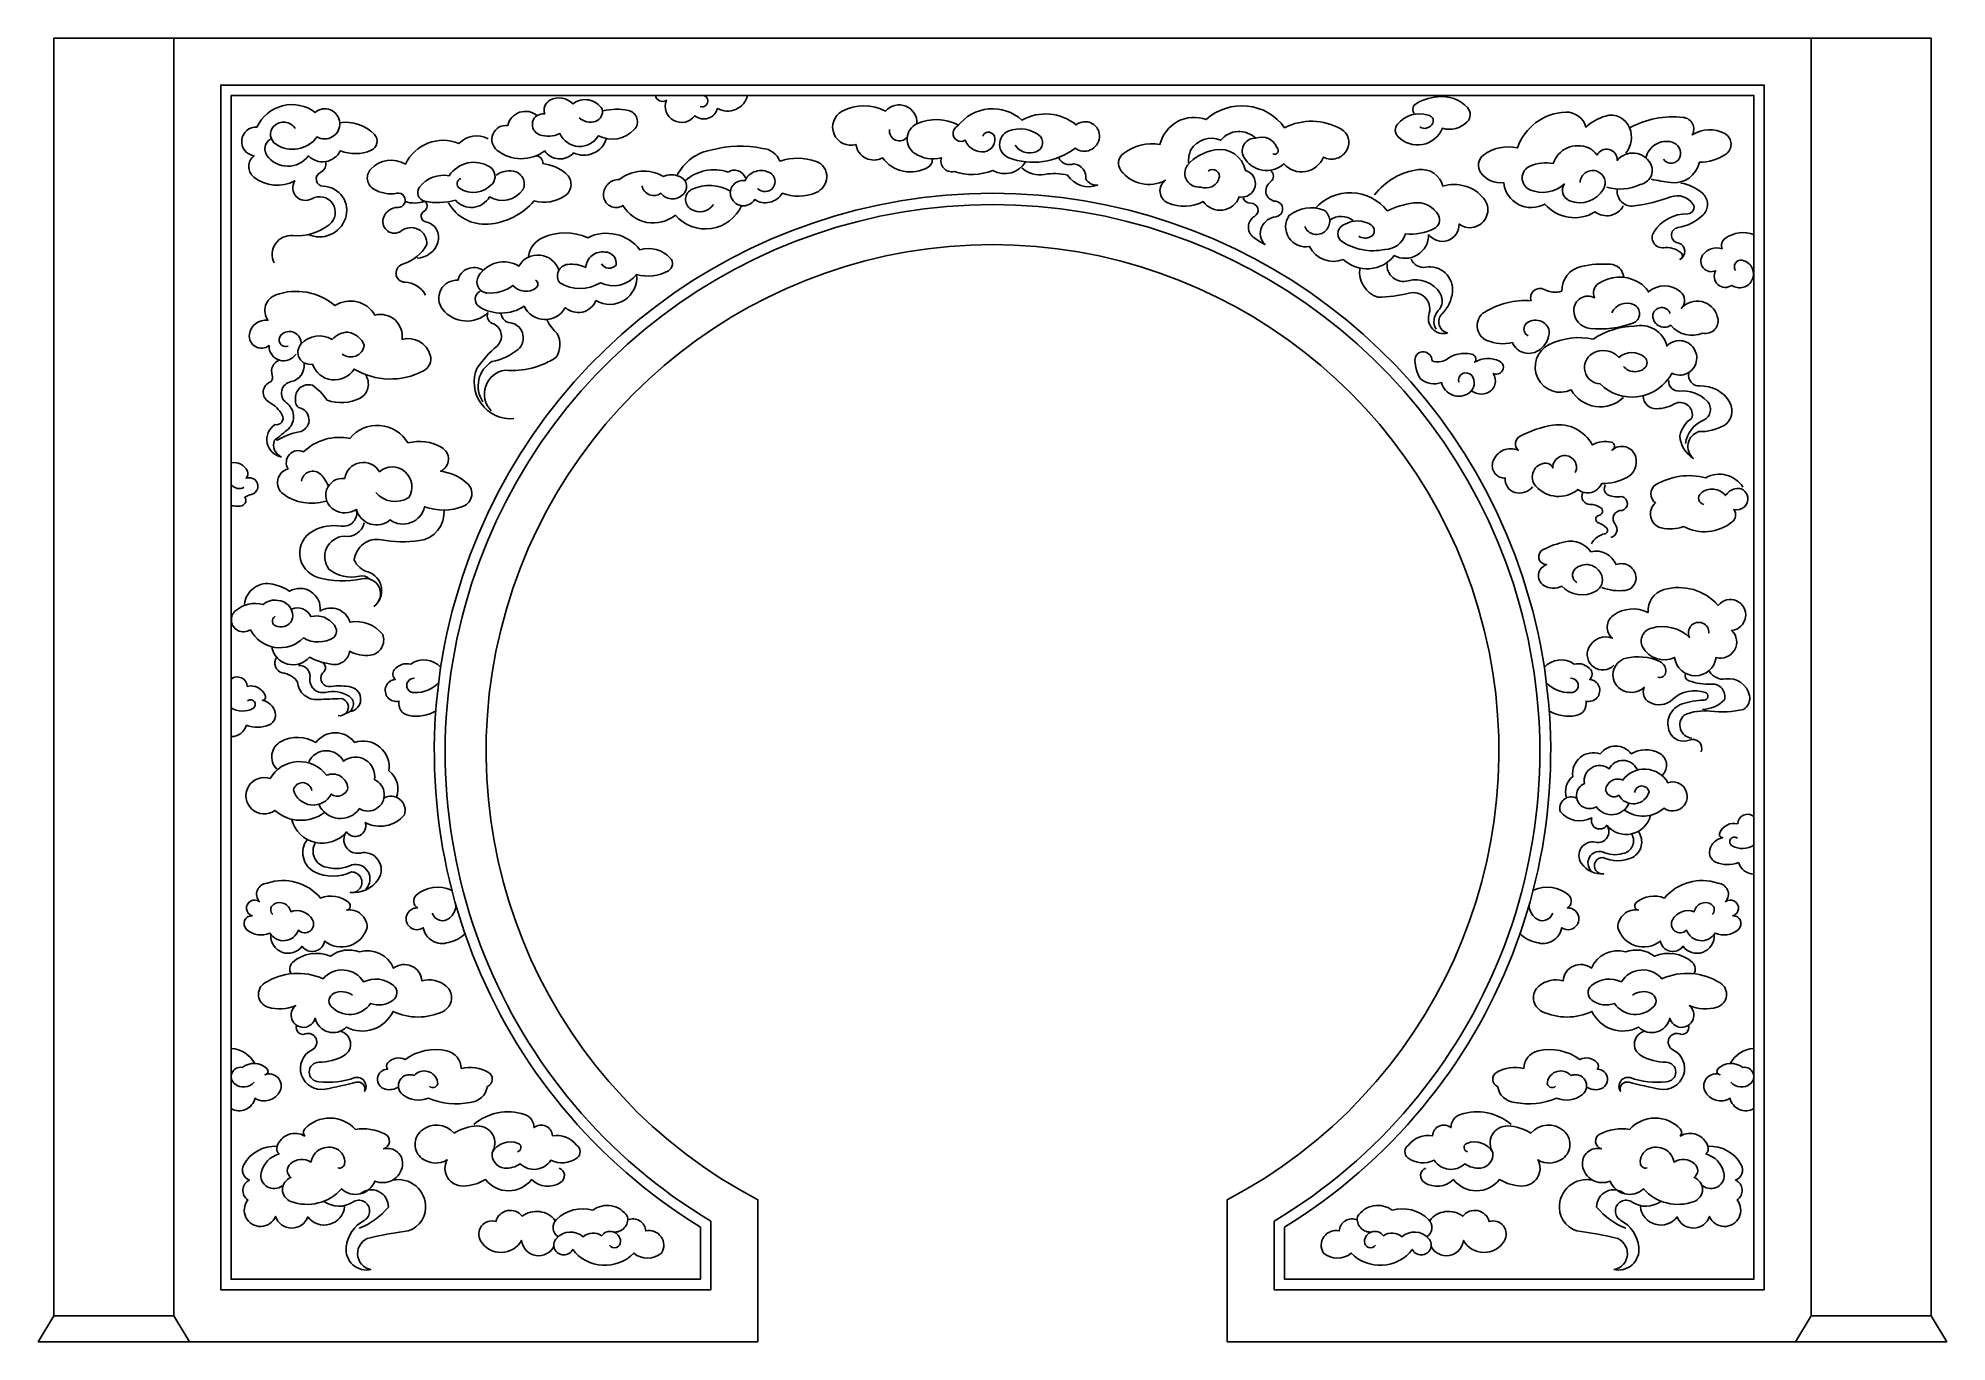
# Model space of a CAD drawing. Header units: metres. Extents: x 165 to 3825, y 1023 to 3523.
import ezdxf

# ---------------------------------------------------------------- set-up
doc = ezdxf.new("R2010")
doc.units = ezdxf.units.M
for name, color, linetype in [('3', 3, 'Continuous'), ('4', 4, 'Continuous'), ('7', 7, 'Continuous')]:
    doc.layers.add(name, color=color, linetype=linetype)

msp = doc.modelspace()

# ---------------------------------------------------------------- linework, layer by layer
at = {"layer": '3'}
msp.add_lwpolyline([(3475, 1122.87), (2535, 1122.87), (2535, 1254.2, 3.61), (1455, 1254.2), (1455, 1122.87), (515, 1122.87), (515, 3432.87), (3475, 3432.87)], format="xyb", close=True, dxfattribs=at)
for points in [[(1202.32, 3369.79, 0.24), (1233.54, 3363.16, 0.39), (1246.55, 3386.7, 0.45), (1190.67, 3396.94, 0.34), (1146.02, 3403.73, 0.37), (1136.31, 3377.55, 0.92), (1126.61, 3337.8, 0.19), (1165.43, 3339.74, 0.61), (1239.2, 3335.86, 0.34), (1308.11, 3347.5, 0.59), (1296.47, 3384.34, 0.11), (1247.94, 3383.37)], [(1348.7, 3412.87, 0.54), (1369.56, 3403.83, 0.88), (1424.11, 3374.25, 0.55), (1467.75, 3388.26, 0.5), (1525.41, 3413.17)], [(2814.36, 3352.66, 0.46), (2839.32, 3360.08, 0.52), (2830.29, 3374.93, 0.31), (2771.35, 3357.96, 0.38), (2772.41, 3334.09, 0.54), (2857.9, 3350, 0.27), (2905.16, 3362.2, 0.4), (2905.7, 3389.78, 0.24), (2848.31, 3410.21, 0.15), (2803.21, 3394.03, 0.31), (2803.74, 3378.11, 0.51)], [(657.99, 3349.77, 0.47), (617.06, 3354.24, 0.48), (621.14, 3319.3, 0.4), (699.66, 3333.48, 0.6), (743.14, 3360.63, 0.62), (696.03, 3380.54, 0.48), (584.61, 3352.49, 0.96), (579.18, 3297.29, 0.49), (578.27, 3256.57, 0.3), (657.08, 3249.34, 0.79), (689.69, 3214.95, -0.93), (723.21, 3165.19, -0.19), (653.46, 3144.38, 0.58), (617.22, 3091.9)], [(1121.63, 3374.25, 0.57), (1065.46, 3355.25, 0.76), (1045.07, 3307.75, 0.34), (1136.31, 3306.78, 0.49), (1191.64, 3302.9, 0.46), (1254.73, 3330.4)], [(1850.13, 3358.6, 0.72), (1790.12, 3382.98, 0.25), (1706.72, 3382.98, 0.9), (1733.17, 3318.98, 0.53), (1784.02, 3293.58, 0.38), (1871.49, 3275.3, 0.28), (1879.62, 3289.52)], [(2038.29, 3317.96, 0.32), (2073.88, 3303.74, 0.59), (2087.1, 3334.22, 0.29), (2025.06, 3344.37, 0.67), (2026.08, 3293.58, 0.26), (2153.21, 3311.87, 0.58), (2200, 3332.18, 0.67), (2155.25, 3356.56, 0.31), (2051.51, 3365.71, 0.44), (1928.44, 3354.53, 1.05), (1942.68, 3327.1, 0.3), (1974.21, 3304.76, 0.45), (1999.64, 3331.17, 0.78), (1976.24, 3335.23)], [(2532.26, 3300.86, 0.86), (2540.67, 3312.85, 0.41), (2499.86, 3330.83, 0.6), (2477.05, 3294.86, 0.48), (2553.87, 3281.68, 0.56), (2629.49, 3294.86, 0.42), (2675.1, 3309.25, 0.4), (2663.1, 3348.81, 0.25), (2555.07, 3351.21, 0.45), (2405.03, 3366.8, 0.45), (2316.17, 3319.26, 0.2), (2246.01, 3301.74, 0.42), (2241.33, 3269.04, 0.37), (2326.7, 3250.35, 0.59), (2331.38, 3207.13, 0.22), (2399.2, 3209.47, 0.61), (2468.19, 3218.81, 0.98), (2479.89, 3269.04, 0.41), (2421.42, 3308.75, 0.16), (2368.8, 3279.55, 0.66), (2394.55, 3237.45, 0.43), (2429.27, 3253.46, 0.75), (2408.57, 3268.13)], [(3258.03, 3252.28, 0.01), (3295.56, 3246.03, 0.39), (3350.61, 3284.77, 0.14), (3400.65, 3299.76, 0.56), (3399.4, 3339.75, 0.28), (3336.84, 3337.25, 0.54), (3319.33, 3370.99, 0.15), (3216.74, 3350.99, 0.39), (3170.45, 3373.49, 0.11), (3132.92, 3352.24, 0.35), (3094.14, 3380.99, 0.31), (3001.56, 3312.26, 0.23), (2936.5, 3298.51, 0.4), (2931.5, 3264.77, 0.28), (2975.28, 3246.03, 0.54), (3054.1, 3204.79, 0.37), (3150.43, 3189.8, 0.46), (3204.23, 3201.04)], [(610.62, 3329.06, 0.44), (603.54, 3298.11, 0.51), (683.23, 3297.22, 0.52), (744.32, 3306.95, 0.2), (803.64, 3307.84, 0.52), (809.84, 3337.9, 0.25), (743.14, 3360.63, 0.25)], [(1027.72, 3329.69, 0.34), (971.94, 3320.99, 0.4), (869.1, 3280.94, 0.36), (802.82, 3271.9, 0.48), (808.49, 3233.37, 0.18), (852.74, 3225.44, -1.1), (855.01, 3198.24, 0.34), (826.64, 3176.71, 0.7), (860.68, 3152.91, -0.65), (910.57, 3126.88, -0.18), (865.64, 3089.96, 0.9), (868.49, 3054.74, -0.27), (907.73, 3030.31)], [(1929.46, 3356.56, 0.23), (1850.13, 3358.6, 0.59), (1846.06, 3301.71, 0.21), (1896.91, 3293.58, 0.57), (1921.32, 3267.17, 0.18), (1995.57, 3269.2, 0.41), (2058.81, 3286.55)], [(2499.86, 3330.83, 0.44), (2432.64, 3327.23, 0.38), (2375.53, 3308.65, 0.11), (2370.73, 3283.51)], [(951.89, 3206.92, 0.29), (1027.6, 3166.2, 0.2), (1115.93, 3210.8, 0.22), (1175.14, 3220.49, 0.5), (1177.08, 3263.15, 0.14), (1132.43, 3282.54, 0.43), (1119.81, 3297.08)], [(1544.24, 3234.45, 0.46), (1574.47, 3236.71, 0.45), (1568.42, 3264.64, 0.43), (1520.05, 3249.55, 0.54), (1492.85, 3220.86, 0.67), (1538.95, 3213.31, 0.42), (1591.85, 3225.39, 0.19), (1656.85, 3226.9, 0.28), (1677.25, 3255.58, 0.34), (1656.85, 3286.53, 0.16), (1587.32, 3287.29, 0.28), (1554.06, 3311.45, 0.12), (1457.32, 3308.43, 0.25), (1389.96, 3259.13)], [(3172.95, 3237.28, 0.19), (3236.76, 3242.28, 0.52), (3256.78, 3282.27, 0.53), (3192.97, 3288.51, 0.82), (3154.19, 3298.51, 0.14), (3137.92, 3312.26, 0.45), (3070.37, 3282.27, 0.15), (3025.33, 3277.27, 0.65), (3025.33, 3232.28, 0.3), (3091.63, 3243.53, 0.48), (3101.64, 3211.04, 0.37), (3166.7, 3233.53, 0.45), (3155.44, 3267.27, 0.52), (3121.66, 3246.03)], [(3281.8, 3291.01, 0.63), (3313.07, 3294.76, 0.43), (3298.06, 3323.5, 0.43), (3248.02, 3293.51)], [(683.22, 3146.39, 0.44), (754.06, 3176.95, 0.51), (711.56, 3238.86, -0.79), (706.25, 3265.39, 0.36), (716.28, 3286.35, 0.36)], [(975.58, 3253.53, 0.63), (972.77, 3235.31, 0.38), (1035.92, 3243.72, 0.46), (1031.01, 3275.96, 0.41), (953.13, 3259.14, 0.28), (896.29, 3237.41, 0.55), (906.11, 3210.08, 0.12), (965.05, 3212.18, 0.52), (1030.31, 3218.49, 0.39), (1094.86, 3232.51, 0.5), (1075.68, 3267.91, 0.21), (1042.94, 3259.84)], [(1322.76, 3239.76, 0.54), (1359.21, 3225.42, 0.5), (1404.48, 3226.52, 0.51), (1394.54, 3257.41, 0.22), (1363.86, 3257.41, 0.31), (1279.33, 3251.72, 0.42), (1249.08, 3222.44, 0.6), (1286.31, 3201.98, 0.46), (1386.84, 3183.39, 0.55), (1514.35, 3202.45)], [(2122.08, 3293.1, 0.39), (2151.09, 3282, -0.4), (2174.21, 3252.53, 0.28), (2196.64, 3241.03, -0.35), (2139.06, 3260.41, 0.1), (2094.81, 3261.62, -0.23), (2051.16, 3274.33)], [(2475.85, 3216.94, 0.35), (2490.25, 3206.15, -0.78), (2497.45, 3180.97, 0.53), (2495.05, 3141.41, 0.04), (2517.86, 3127.02, -0.33), (2511.33, 3161.05, -0.26), (2538.26, 3180.48, 1), (2534.52, 3210.38, -0.2), (2519.56, 3223.83, -0.29), (2528.54, 3247.75, 0.5), (2528.54, 3268.68, 0.5)], [(2889.71, 3166.7, 0.27), (2922.69, 3161.64, 0.52), (2936.64, 3216.11, 0.3), (2858.62, 3239.12, 0.38), (2811.87, 3270.87, 0.2), (2727.72, 3222.31)], [(1492.28, 3229.79, 0.24), (1419.34, 3233.43, 0.59), (1416.5, 3194.98, 0.41), (1459.86, 3203.89)], [(2697.25, 3143.08, 0.29), (2720.8, 3142.59, 0.55), (2721.29, 3164.65, 0.28), (2671.11, 3166.1, 0.56), (2662.61, 3134.69, 0.21), (2747.71, 3117.79, 0.33), (2786.71, 3147.43, 0.14), (2841.83, 3157.68, 0.42), (2850.39, 3183.32, 0.31), (2802.01, 3206.86, 0.07), (2751.99, 3191.86, 0.47), (2613.65, 3196.14)], [(3192.97, 3232.28, 0.49), (3225.5, 3201.04, 0.05), (3295.56, 3218.54, -0.34), (3338.1, 3204.79, -0.61), (3328.09, 3186.05, 0.26), (3263.03, 3151.06, 0.63), (3281.8, 3121.07, -0.2), (3315.58, 3111.07, -0.6), (3313.07, 3098.57, 0.66), (3311.33, 3130.06, -0.91), (3309.22, 3159.51, 0.16), (3357.66, 3184.05, 0.43), (3356.96, 3224.71, 0.15), (3314.84, 3245.05)], [(891.51, 3101.05, 0.32), (931.31, 3131.11, 0.45), (908.01, 3170.86, -0.7), (905.1, 3191.22, 0.57), (906.11, 3210.08, 0.57)], [(2593.76, 3161.86, 0.53), (2633.71, 3153.37, 0.48), (2630.31, 3193.27, 0.26), (2564.01, 3183.09, 0.68), (2603.04, 3123.63, 0.39), (2667.73, 3098.29, 0.44), (2765.4, 3105.89, 0.57), (2831.36, 3146.43)], [(1012.69, 3037.92, 0.59), (1011.48, 3007.47, 0.29), (1096.81, 3008.69, 0.61), (1176.05, 3006.26, 0.52), (1234.56, 3019.65, 0.62), (1312.58, 3069.57, 0.2), (1373.53, 3076.88, 0.48), (1377.19, 3101.23, 0.28), (1318.68, 3117.06, 0.36), (1218.71, 3140.19, 0.22), (1132.16, 3140.19, 0.25), (1105.34, 3104.88)], [(3455, 3146.17, 0.25), (3400.39, 3139.13, 0.34), (3394.16, 3118.9, 0.34), (3356.76, 3106.45, 0.76), (3381.7, 3076.88, 0.8), (3412.86, 3048.86, 0.47), (3451.85, 3059.83, 0.48), (3432.51, 3096.95, 0.67), (3419.78, 3077.62)], [(1245.21, 3090.17, 0.51), (1273.18, 3087.48, 0.47), (1252.2, 3112.73, 0.44), (1215.09, 3083.18, 0.14), (1180.67, 3089.09, 0.57), (1165.08, 3053.74, 0.28), (1243.09, 3053.74, 0.35), (1312.58, 3069.57, 0.35)], [(1017.57, 3078.1, 0.52), (970.03, 3058.61, 0.65), (940.77, 3002.6, 0.44), (1027.32, 2996.52)], [(1163.41, 3077.08, 0.66), (1086.8, 3085.88, 0.41), (1009.36, 3066.54, 0.55), (1025.49, 3034.31, 0.19), (1075.5, 3048.82, 0.4), (1119.97, 3044, 0.55), (1118.75, 3058.61)], [(2699.44, 3080.55, 0.36), (2733.69, 3026.07, 0.05), (2793.31, 3033.67, -0.58), (2832.63, 2995.67, 0.62), (2868.15, 2957.66, 0.76)], [(2751.78, 3091.06, 0.53), (2792.05, 3057.42, -0.34), (2853.55, 3033.29, -0.34), (2849.89, 3000.38, 0.33), (2845.5, 2964.55)], [(3205.6, 3065.05, 0.36), (3179.79, 3089.4, 0.07), (3123.87, 3085.1, 0.36), (3086.58, 3037.83, -0.21), (3053.6, 3040.7, 0.68), (3027.79, 3019.21, 0.16), (2938.88, 2997.73, 0.61), (2943.18, 2943.3, 0.16), (2991.94, 2939, 0.5), (3044.99, 2926.11, 0.25), (3062.46, 2961.19, 0.29), (3044.99, 2980.54, 0.3), (3016.31, 2973.38, 0.43), (3022.05, 2951.89)], [(3294.51, 2994.86, 0.74), (3261.53, 2993.43, 0.65), (3295.49, 2972.2, 0.34), (3356.86, 2957.34, 0.6), (3384.86, 2989.13, 0.6), (3316.02, 3004.89, 0.43), (3314.59, 3036.4, 0.37), (3252.93, 3036.4, 0.14), (3231.42, 3056.45, 0.27), (3156.85, 3052.16, 0.38), (3149.68, 3024.94, 0.57), (3109.53, 3000.59, 0.38), (3141.07, 2966.22, 0.11), (3222.81, 2976.24, 0.68), (3224.25, 3012.05, 0.41), (3182.66, 2996.3)], [(748.21, 2917.19, 0.57), (790.35, 2933.38, 0.27), (759.02, 2959.28, 0.2), (728.77, 2945.25, 0.35), (669.34, 2936.62, 0.73), (690.95, 2897.76, 0.63), (770.63, 2888.28, 0.26), (903.8, 2884.81, 0.36), (916.77, 2915.03, 0.41), (862.74, 2945.25, 0.54), (810.88, 2991.65, 0.43), (734.17, 3010, 0.27), (620.72, 3030.51, 0.5), (605.59, 2981.94, 0.41), (569.94, 2954.96, 0.68), (607.75, 2933.38, 0.77), (659.62, 2917.19)], [(1027.32, 2996.52, 0.45), (1038.73, 2974.78, -0.53), (1044.85, 2932.27, 0.06), (1006.98, 2891, 0.57), (1077.41, 2793.41)], [(1052.42, 2995.55, 0.31), (1066.88, 2977.66, -0.67), (1085.48, 2926.08, -0.12), (1035.21, 2902.69, 0.43), (1017.99, 2825.66)], [(1033.83, 2808.47, -0.62), (1060.69, 2886.19, 0.17), (1158.47, 2910.95, 0.27), (1160.53, 2956.34, -0.11), (1140.57, 2983.17)], [(3205.05, 2893.35, 0.42), (3245.76, 2890.44, 0.45), (3245.76, 2910.77, 0.38), (3196.33, 2910.77, 0.36), (3145.45, 2918.03, 0.74), (3159.99, 2859.95, 0.5), (3298.09, 2880.28, 0.49), (3344.61, 2902.06, 0.45), (3315.54, 2942.72, 0.23), (3287.92, 2932.55, 0.42), (3225.41, 2970.3, 0.15), (3146.9, 2945.62, 0.17), (3062.59, 2935.45, 0.99), (3104.74, 2848.33, 0.49), (3205.05, 2833.81)], [(669.34, 2936.62, 0.68), (630.75, 2953.65, 0.81), (644.33, 2932.17)], [(627.44, 2905.27, 0.41), (613.78, 2876.79, -0.26), (611.51, 2864.35, 0.66), (608.12, 2824.79, -0.15), (633.02, 2799.92, -0.64), (619.44, 2781.84, 0.69), (631.88, 2719.67)], [(674.89, 2898.26, -0.39), (649.99, 2864.35, 0.66), (640.94, 2823.66, -0.46), (645.46, 2773.93, -0.01), (617.92, 2751.77, 0.4), (631.88, 2719.67, 0.32)], [(2913.52, 2846.62, 0.27), (2944.46, 2843.05, 0.47), (2955.18, 2879.91, 1.02), (2967.08, 2903.68, 0.25), (2919.47, 2901.31, 0.61), (2913.52, 2916.76, 0.23), (2864.71, 2906.32, -0.22), (2838.09, 2904.01, 0.37), (2822.46, 2921.35, 0.47), (2805.1, 2905.17, 0.12), (2815.52, 2869.32, 0.25), (2856.03, 2862.39, 0.53), (2909.28, 2842.73, 0.43), (2913.91, 2875.68, 0.82), (2889.02, 2862.96)], [(621.93, 2751.1, -0.09), (665.41, 2767.8, 0.76), (668.75, 2813.23, -0.45), (658.72, 2829.26, -0.55), (690.82, 2857.32, -0.1), (718.91, 2828.59, 0.2), (782.45, 2832.6, 0.43), (793.15, 2876.69, 0.43)], [(3330.28, 2880.34, 0.5), (3351.08, 2855.86, -0.29), (3409.03, 2823.95, -0.39), (3397.88, 2780.17, -0.13), (3349.59, 2768.3, 0.6), (3339.19, 2717.1, -0.25), (3313.19, 2760.14, -0.2), (3336.22, 2794.27, 0.6), (3305.76, 2823.21, -0.13), (3267.88, 2812.08, -0.42), (3242.62, 2836.57)], [(3323.59, 2745.3, -0.26), (3358.51, 2790.56, 0.53), (3365.19, 2826.92, 0.22), (3311.71, 2846.21, -0.46), (3291.65, 2866.25)], [(3112.51, 2689.66, 1.29), (3069.53, 2698.77, 0.32), (3056.5, 2707.87, 0.65), (3036.97, 2663.64, 0.4), (3117.72, 2657.14, 0.49), (3163.31, 2668.85, 0.13), (3211.5, 2680.55, 0.35), (3228.43, 2719.58, 0.57), (3182.84, 2732.59, 0.73), (3181.54, 2748.2, 0.19), (3145.07, 2743, 0.32), (3069.53, 2780.73, 0.08), (3007.01, 2759.91, 0.51), (3003.1, 2732.59, 0.43), (2954.91, 2711.78, 0.54), (2978.36, 2679.25, 0.36), (2996.59, 2651.93, 0.3), (3030.45, 2662.34)], [(812.28, 2651.52, 0.37), (875.51, 2641.8, 0.37), (868.69, 2691.35, 0.38), (819.77, 2691.35, 0.71), (752.78, 2678.6, 0.81), (732.57, 2618.06, 0.28), (775.11, 2619.12, 0.55), (839.98, 2598.94, 0.54), (905.91, 2624.43, 0.19), (980.35, 2625.49, 0.56), (987.79, 2669.04, 0.15), (936.75, 2692.41, 0.61), (938.88, 2738.08, 0.2), (874.01, 2746.58)], [(535, 2626.04, 0.02), (552.4, 2625.49, 0.62), (560.97, 2642.6, -0.06), (574.15, 2647.87, 1.08), (563.6, 2678.81, 0.32), (566.24, 2692.64, 0.34), (535, 2708.58)], [(721.4, 2663.52, 0.11), (707.05, 2686.04, 0.62), (669.83, 2673.29)], [(3433.96, 2661.7, 0.4), (3362.92, 2679.89, 0.2), (3266.58, 2666.22, 0.53), (3266.58, 2631.66, 0.62), (3277.79, 2583.65, 0.15), (3320.3, 2586.3, 0.3), (3413.3, 2595.15, 0.39), (3416.85, 2619.03, 0.54), (3443.42, 2642.92, 0.45), (3418.62, 2658.85, 0.19), (3400.9, 2645.57, 0.43), (3353.07, 2650, 0.64), (3359.27, 2628.77)], [(3156.79, 2607.7, 0.78), (3160.38, 2622.99, 0.16), (3141.16, 2628.52, -0.59), (3127.43, 2652.15, -0.59)], [(3170.72, 2666.24, 0.51), (3176.54, 2646.23, 0.12), (3201.74, 2643.65, -0.78), (3202.39, 2617.18, 0.68), (3188.82, 2590.71, -0.57), (3180.41, 2565.53)], [(808.46, 2432.89, 0.83), (785.77, 2486.18, -0.13), (701.46, 2488.81, -0.68), (692.68, 2578.28, -0.16), (746.25, 2587.05, 0.54), (775.11, 2619.12, 0.54)], [(808.46, 2432.89, 0.61), (797.1, 2499.35, -0.22), (771.13, 2522.04, -0.44), (823.06, 2560.94, 0.08), (896.09, 2559.32, 0.4), (943.23, 2618.06, 0.4)], [(799.82, 2486.18, 0.27), (781.38, 2491.44, -0.24), (722.54, 2504.6, -0.6), (751.52, 2567.75, 0.4), (790.16, 2593.19, 0.4)], [(3163.2, 2469.44, 0.12), (3208.44, 2463.96, 0.38), (3229, 2487.24, 0.53), (3190.62, 2513.26, 0.38), (3142.64, 2537.9, 0.3), (3093.29, 2557.07, 0.07), (3050.79, 2542.01, 0.79), (3057.65, 2513.26, 0.64), (3052.16, 2473.55, 0.27), (3086.43, 2472.18, 0.35), (3152.24, 2462.59, 0.36), (3163.2, 2492.72, 0.54), (3112.48, 2505.04, 0.5), (3115.22, 2479.02)], [(613.05, 2354.15, 0.62), (685.21, 2335.65, 0.08), (729.09, 2322.01, 0.42), (762.24, 2347.33, 0.16), (802.01, 2339.42, 0.48), (825.65, 2379.16, 0.29), (763.21, 2402.85, 0.49), (705.68, 2424.27, 0.62), (647.18, 2462.26, 0.09), (615, 2475.89, 0.45), (560.4, 2436.93)], [(3368.83, 2381.81, 1.32), (3331.82, 2373.59, 0.27), (3259.14, 2391.56, 0.48), (3241.34, 2355.79, 0.4), (3303.03, 2335.25, 0.88), (3382.54, 2335.25, 0.78), (3412.7, 2387.28, 1.51), (3386.65, 2435.21, 0.29), (3282.47, 2465.33, 0.36), (3252.31, 2421.52, 0.28), (3185.14, 2416.04, 0.49), (3183.77, 2372.22, 0.39), (3138.53, 2354.42, 0.85), (3186.51, 2320.19)], [(619.41, 2414.15, 0.42), (616.09, 2398.65, 0.23), (632.72, 2394.22, 0.42), (653.03, 2414.53, 0.4), (624.75, 2444.72, 0.23), (596.48, 2436.93, 0.24), (543.82, 2425.25, 0.54), (547.73, 2387.26, 0.26), (572.1, 2388.24, 0.51), (673.51, 2372.66, 0.28), (732.01, 2373.63, 0.38), (732.99, 2397, 0.31), (688.13, 2413.56, 0.4), (650.84, 2428)], [(740.18, 2223.74, 1.01), (746.09, 2256.56, -0.01), (701.96, 2254.69, -0.42), (662.58, 2288.05, 0.23), (633.12, 2305.61, -0.53), (622.33, 2335.41)], [(754.81, 2228.06, 0.68), (761.23, 2260.99, 0.2), (715.82, 2268.36, -0.56), (686.65, 2298.97, 0.43), (664.5, 2319.99)], [(762.74, 2231.62, 0.83), (765.29, 2278.32, 0.1), (726.89, 2279.42, -0.66), (709.91, 2305.24, 0.68), (706.61, 2327.11)], [(937.24, 2316.06, 0.38), (879.65, 2322.72, 0.28), (847.9, 2311.6, 0.43), (850.13, 2293.24, 1.09), (856.81, 2251.52, 0.42), (876.3, 2223.71, 0.18), (927.88, 2233.16, 0.18)], [(3052.76, 2316.06, -0.38), (3110.35, 2322.72, -0.28), (3142.1, 2311.6, -0.43), (3139.87, 2293.24, -1.09), (3133.19, 2251.52, -0.42), (3113.7, 2223.71, -0.18), (3062.12, 2233.16, -0.18)], [(3353.83, 2154.22, 0.67), (3331.04, 2176.97, -0.41), (3293.62, 2191.6, -0.44), (3317.21, 2246.05, -0.08), (3359.52, 2253.36, 0.83), (3361.96, 2267.99, 0.28), (3299.31, 2254.99, -0.33), (3254.56, 2249.3, -0.39), (3244.8, 2277.74, -0.34), (3199.24, 2274.49, -0.65), (3209.81, 2333.82, -0.17), (3274.9, 2327.32, -0.31), (3286.29, 2307.81, -0.48), (3270.84, 2297.25)], [(3370.1, 2308.63, 0.31), (3401.02, 2294, -0.4), (3446.58, 2262.3, -0.31), (3435.19, 2235.48, -0.08), (3371.73, 2232.23, 0.13), (3321.28, 2224.92, 0.64), (3335.93, 2180.22)], [(564.52, 2205.63, 0.21), (608.37, 2206.34, 0.36), (619.68, 2229.65, 0.3), (594.93, 2252.96, 0.51), (600.59, 2262.14, 0.37), (565.93, 2279.8, 0.61), (535, 2293.91, 0.61)], [(886.51, 2295.35, 1.08), (886.51, 2267.99, 0.23), (933.91, 2287.98)], [(3103.49, 2295.35, -1.08), (3103.49, 2267.99, -0.23), (3056.09, 2287.98)], [(3356.27, 2235.48, 0.19), (3398.58, 2254.18, 0.51), (3374.17, 2284.25, -0.1), (3330.23, 2290.75, -0.41), (3323.72, 2304.56)], [(535, 2238.71, 0.27), (576.54, 2237.42, 1.1), (566.64, 2252.25)], [(852.4, 2066.85, 0.32), (837.71, 2117.62, 0.56), (771.85, 2172.29, 0.5), (697.63, 2172.29, 0.26), (630.84, 2174.15, 0.51), (622.49, 2121.33)], [(3095.94, 2066.15, -0.32), (3107.69, 2106.77, -0.56), (3160.38, 2150.51, -0.5), (3219.76, 2150.51, -0.26), (3273.19, 2151.99, -0.51), (3279.87, 2109.74)], [(689.54, 2079.84, 0.84), (654.62, 2081.19, 0.68), (727.14, 2073.14, 0.55), (758.86, 2085.19, 0.51), (718.04, 2109.28, 0.54), (609.63, 2103.08, 1.65), (619, 2041.93, 0.36), (714.06, 2038.19)], [(703.14, 2053.86, 0.59), (781.12, 2045.35, 1.07), (809.88, 2100.94, 0.69), (750.51, 2136.16, 0.62), (683.72, 2135.23)], [(3215.35, 2055.76, -0.59), (3152.96, 2048.95, -1.07), (3129.95, 2093.43, -0.69), (3177.45, 2121.6, -0.62), (3230.89, 2120.86)], [(3226.23, 2076.55, -0.84), (3254.17, 2077.62, -0.68), (3196.15, 2071.19, -0.55), (3170.77, 2080.83, -0.51), (3203.43, 2100.1, -0.54), (3290.16, 2095.14, -1.65), (3282.66, 2046.22, -0.36), (3206.61, 2043.23)], [(651.25, 2024.04, 0.61), (756.08, 2000.87, 0.86), (792.26, 2018.48, 0.35), (867.4, 2033.3, 0.69), (827.87, 2065.44)], [(3256.87, 2031.9, -0.61), (3173, 2013.37, -0.86), (3144.06, 2027.46, -0.35), (3083.94, 2039.32, -0.69), (3115.57, 2065.03)], [(3173, 2013.37, -0.69), (3151.56, 1980.88, 0.68), (3124.1, 1940.5, 0.27), (3167.11, 1920.32, -1.08), (3165.32, 1951.8, 0.23), (3222.04, 1951.89, 0.46), (3233.44, 2001.06)], [(3425.48, 1942.21, -0.21), (3381.63, 1942.91, -0.36), (3370.32, 1966.22, -0.3), (3395.07, 1989.53, -0.51), (3389.41, 1998.72, -0.37), (3424.07, 2016.38, -0.61), (3455, 2030.48, -0.61)], [(756.08, 2000.87, 0.69), (782.87, 1960.25, -0.68), (817.2, 1909.78, -0.27), (763.44, 1884.55, 1.08), (765.68, 1923.9, -0.23), (694.77, 1924.02, -0.46), (680.52, 1985.49)], [(793.53, 1891.2, 0.75), (766.68, 1937.61, -0.19), (718.09, 1933.08, -0.53), (696.54, 1980.23)], [(3143.03, 1925.63, -0.75), (3164.52, 1962.76, 0.19), (3203.39, 1959.14, 0.53), (3220.63, 1996.86)], [(3455, 1975.28, -0.27), (3413.46, 1973.99, -1.1), (3423.36, 1988.83)], [(611.23, 1804.09, 0.76), (671.02, 1781.42, 0.67), (714.2, 1791.44, 0.54), (795.95, 1817.62, 0.46), (756.62, 1850.75, 0.65), (760.47, 1865.38, 0.27), (706.49, 1873.86, 0.31), (603.92, 1902.36, 0.63), (589.27, 1866.92, 1.2), (575.39, 1839.96, 0.7), (564.59, 1813.77, 0.3), (609.32, 1806.84, 0.63), (664.08, 1812.23, 0.87), (691.07, 1832.26, 0.37), (649.42, 1847.67, 0.54), (616.26, 1861.53, 0.48), (614.72, 1842.27)], [(3378.77, 1804.09, -0.76), (3318.98, 1781.42, -0.67), (3275.8, 1791.44, -0.54), (3194.05, 1817.62, -0.46), (3233.38, 1850.75, -0.65), (3229.53, 1865.38, -0.27), (3283.51, 1873.86, -0.31), (3386.08, 1902.36, -0.63), (3400.73, 1866.92, -1.2), (3414.61, 1839.96, -0.7), (3425.41, 1813.77, -0.3), (3380.68, 1806.84, -0.63), (3325.92, 1812.23, -0.87), (3298.93, 1832.26, -0.37), (3340.58, 1847.67, -0.54), (3373.74, 1861.53, -0.48), (3375.28, 1842.27)], [(957.41, 1889.1, 0.3), (890.12, 1879.33, 0.5), (892.56, 1854.89, 1.41), (903.57, 1817, 0.47), (951.63, 1788.92, 0.19), (984.32, 1807.23)], [(3032.59, 1889.1, -0.3), (3099.88, 1879.33, -0.5), (3097.44, 1854.89, -1.41), (3086.43, 1817, -0.47), (3038.37, 1788.92, -0.19), (3005.68, 1807.23)], [(920.7, 1845.11, 0.54), (953.74, 1835.33, 0.2), (966.24, 1860.51, 0.12)], [(3069.3, 1845.11, -0.54), (3036.26, 1835.33, -0.2), (3023.76, 1860.51, -0.12)], [(767.85, 1687.87, 0.27), (731.54, 1690.9, 0.5), (726.5, 1666.72, 0.49), (802.14, 1671.75, 0.25), (845.52, 1677.8, 0.48), (846.53, 1706.01, 0.3), (789.03, 1713.06, 0.51), (711.37, 1719.11, 0.25), (599.41, 1711.05, 0.64), (605.46, 1664.7, 0.18), (658.92, 1667.72, 1.39), (696.24, 1643.55, 0.6), (755.75, 1626.42, 0.43), (845.52, 1656.64, 0.23), (941.34, 1656.64, 0.54), (947.39, 1705, 0.25), (900.99, 1715.08, 0.6), (846.53, 1739.25, 0.39), (780.96, 1770.49, 0.26), (725.49, 1762.43, 0.29), (652.86, 1750.34, 0.37), (650.08, 1728.59, 0.37)], [(3222.15, 1687.87, -0.27), (3258.46, 1690.9, -0.5), (3263.5, 1666.72, -0.49), (3187.86, 1671.75, -0.25), (3144.48, 1677.8, -0.48), (3143.47, 1706.01, -0.3), (3200.97, 1713.06, -0.51), (3278.63, 1719.11, -0.25), (3390.59, 1711.05, -0.64), (3384.54, 1664.7, -0.18), (3331.08, 1667.72, -1.39), (3293.76, 1643.55, -0.6), (3234.25, 1626.42, -0.43), (3144.48, 1656.64, -0.23), (3048.66, 1656.64, -0.54), (3042.61, 1705, -0.25), (3089.01, 1715.08, -0.6), (3143.47, 1739.25, -0.39), (3209.04, 1770.49, -0.26), (3264.51, 1762.43, -0.29), (3337.14, 1750.34, -0.37), (3339.92, 1728.59, -0.37)], [(677.07, 1613.32, -0.95), (690.18, 1583.1, 0.87), (715.4, 1507.54, 0.02), (774.91, 1520.64, -0.59), (791.05, 1503.51, 0.68), (772.02, 1529.52, -0.12), (703.3, 1521.64, -1), (703.3, 1558.92, 0.13), (751.71, 1572.02, 0.69), (743.91, 1618.43, 0.69)], [(3312.93, 1613.32, 0.95), (3299.82, 1583.1, -0.87), (3274.6, 1507.54, -0.02), (3215.09, 1520.64, 0.59), (3198.95, 1503.51, -0.68), (3217.98, 1529.52, 0.12), (3286.7, 1521.64, 1), (3286.7, 1558.92, -0.13), (3238.29, 1572.02, -0.69), (3246.09, 1618.43, -0.69)], [(915.26, 1513.44, 0.76), (931.06, 1520.99, 0.63), (885.73, 1533.33, 0.88), (863.75, 1496.97, 0.27), (913.2, 1490.11, 0.15), (993.56, 1481.88, 0.34), (1026.53, 1512.75, 0.62), (1028.59, 1539.51, 0.2), (976.39, 1547.05, 0.34), (948.92, 1580.67, 0.22), (868.56, 1564.2, 0.34), (835.59, 1558.03, 0.35), (834.9, 1545.68, 0.89), (830.78, 1507.26, 0.2), (855.72, 1511.5, 0.2)], [(3074.74, 1513.44, -0.76), (3058.94, 1520.99, -0.63), (3104.27, 1533.33, -0.88), (3126.25, 1496.97, -0.27), (3076.8, 1490.11, -0.15), (2996.44, 1481.88, -0.34), (2963.47, 1512.75, -0.62), (2961.41, 1539.51, -0.2), (3013.61, 1547.05, -0.34), (3041.08, 1580.67, -0.22), (3121.44, 1564.2, -0.34), (3154.41, 1558.03, -0.35), (3155.1, 1545.68, -0.89), (3159.22, 1507.26, -0.2), (3134.28, 1511.5, -0.2)], [(535, 1470.25, 0.51), (580.7, 1489.98, 0.45), (628.9, 1504.19, 0.68), (599.66, 1534.97, 0.64), (603.62, 1546.81, 0.36), (556.2, 1549.18, 0.78), (541.98, 1517.61, 0.4), (579.12, 1520.76, 0.4)], [(3455, 1470.25, -0.51), (3409.3, 1489.98, -0.45), (3361.1, 1504.19, -0.68), (3390.34, 1534.97, -0.64), (3386.38, 1546.81, -0.36), (3433.8, 1549.18, -0.78), (3448.02, 1517.61, -0.4), (3410.88, 1520.76, -0.4)], [(739.93, 1356.65, 0.48), (752.69, 1364.5, 0.33), (736.98, 1392.93, 0.49), (687.9, 1367.44, 0.33), (648.63, 1364.5, 0.48), (649.61, 1338.02, 0.7), (649.61, 1291.94, 0.31), (746.8, 1316.45, 0.54), (810.61, 1331.16, 0.49), (863.62, 1360.57, 0.54), (827.3, 1392.93, 0.69), (830.24, 1421.37, 0.16), (773.31, 1430.19, 0.44), (676.12, 1431.17, 0.39), (676.12, 1417.44, 0.48), (623.11, 1397.83, 0.3), (627.03, 1383.13, 0.28), (592.68, 1346.85, 0.71), (632.93, 1322.33)], [(1035.26, 1385.85, 0.61), (1006.96, 1436.82, 0.13), (962.52, 1423.09, 0.41), (899.54, 1427.64, 0.47), (900.92, 1374.65, 0.31), (949.15, 1371.89, 0.58), (980.16, 1321.65, 0.13), (1022.88, 1334.04, 0.49), (1111.08, 1334.04, 0.35), (1166.89, 1328.53, 0.62), (1164.14, 1356.06)], [(1084.09, 1387.21, 0.75), (1085.44, 1403.46, 0.37), (1035.26, 1385.85, 0.4), (1058.93, 1355.74, 0.16), (1089.51, 1364.18, 0.47), (1147.9, 1370.95, 0.28), (1198.4, 1375.75, 0.52), (1197.6, 1399.77, 0.27), (1151.11, 1418.19, 0.62), (1115.84, 1433.4, 0.33), (1097.4, 1459.02, 0.26), (1000.41, 1439.8)], [(2905.91, 1387.21, -0.75), (2904.56, 1403.46, -0.37), (2954.74, 1385.85, -0.4), (2931.07, 1355.74, -0.16), (2900.49, 1364.18, -0.47), (2842.1, 1370.95, -0.28), (2791.6, 1375.75, -0.52), (2792.4, 1399.77, -0.27), (2838.89, 1418.19, -0.62), (2874.16, 1433.4, -0.33), (2892.6, 1459.02, -0.26), (2989.59, 1439.8)], [(2954.74, 1385.85, -0.61), (2983.04, 1436.82, -0.13), (3027.48, 1423.09, -0.41), (3090.46, 1427.64, -0.47), (3089.08, 1374.65, -0.31), (3040.85, 1371.89, -0.58), (3009.84, 1321.65, -0.13), (2967.12, 1334.04, -0.49), (2878.92, 1334.04, -0.35), (2823.11, 1328.53, -0.62), (2825.86, 1356.06)], [(3250.07, 1356.65, -0.48), (3237.31, 1364.5, -0.33), (3253.02, 1392.93, -0.49), (3302.1, 1367.44, -0.33), (3341.37, 1364.5, -0.48), (3340.39, 1338.02, -0.7), (3340.39, 1291.94, -0.31), (3243.2, 1316.45, -0.54), (3179.39, 1331.16, -0.49), (3126.38, 1360.57, -0.54), (3162.7, 1392.93, -0.69), (3159.76, 1421.37, -0.16), (3216.69, 1430.19, -0.44), (3313.88, 1431.17, -0.39), (3313.88, 1417.44, -0.48), (3366.89, 1397.83, -0.3), (3362.97, 1383.13, -0.28), (3397.32, 1346.85, -0.71), (3357.07, 1322.33)], [(623.11, 1397.83, 0.29), (559.3, 1362.54, 0.46), (570.1, 1333.12, 0.58), (567.15, 1294.88, 1.16), (620.16, 1263.5, 0.71), (682.01, 1262.52, 0.68), (752.69, 1282.13)], [(3366.89, 1397.83, -0.29), (3430.7, 1362.54, -0.46), (3419.9, 1333.12, -0.58), (3422.85, 1294.88, -1.16), (3369.84, 1263.5, -0.71), (3307.99, 1262.52, -0.68), (3237.31, 1282.13)], [(713.42, 1291.94, 0.31), (768.4, 1290.96, -1.04), (789.99, 1255.66, 0.24), (755.64, 1204.67, 0.52), (803.74, 1161.53)], [(780.58, 1240.66, 0.12), (836.49, 1280.92, 0.65), (782.67, 1306.59, 0.65)], [(1267.49, 1233.68, 0.51), (1295.1, 1262.82, 0.44), (1228.63, 1275.31, 0.27), (1158.86, 1257.56, 0.47), (1161.49, 1224.69)], [(2722.51, 1233.68, -0.51), (2694.9, 1262.82, -0.44), (2761.37, 1275.31, -0.27), (2831.14, 1257.56, -0.47), (2828.51, 1224.69)], [(3209.42, 1240.66, -0.12), (3153.51, 1280.92, -0.65), (3207.33, 1306.59, -0.65)], [(3276.58, 1291.94, -0.31), (3221.6, 1290.96, 1.04), (3200.01, 1255.66, -0.24), (3234.36, 1204.67, -0.52), (3186.26, 1161.53)], [(1156.65, 1255.01, 0.42), (1093.12, 1263.64, 0.63), (1042.69, 1253.56, 0.69), (1013.44, 1216.29, 0.57), (1092.11, 1217.3, 0.76), (1154.64, 1207.22)], [(1260.54, 1208.23, 0.75), (1281.72, 1215.28, 0.71), (1245.41, 1226.36, 0.34), (1210.11, 1224.35, 0.41), (1158.67, 1221.33, 1.15), (1189.94, 1200.17, 0.46), (1307.12, 1193.03, 0.37), (1360.39, 1193.12, 0.67), (1330.13, 1235.43, 0.52), (1295.48, 1256.72)], [(2729.46, 1208.23, -0.75), (2708.28, 1215.28, -0.71), (2744.59, 1226.36, -0.34), (2779.89, 1224.35, -0.41), (2831.33, 1221.33, -1.15), (2800.06, 1200.17, -0.46), (2682.88, 1193.03, -0.37), (2629.61, 1193.12, -0.67), (2659.87, 1235.43, -0.52), (2694.52, 1256.72)], [(2833.35, 1255.01, -0.42), (2896.88, 1263.64, -0.63), (2947.31, 1253.56, -0.69), (2976.56, 1216.29, -0.57), (2897.89, 1217.3, -0.76), (2835.36, 1207.22)]]:
    msp.add_lwpolyline(points, format="xyb", dxfattribs=at)
for centre, radius, start, end in [((1438.19, 3402.28), 11.08, 251.4, 72.82), ((1816.64, 3345.43), 19.5, 174.13, 321.16), ((3171.5, 3333.02), 48.68, 320.82, 21.67), ((1461.22, 3187.41), 83.17, 71.35, 131.67), ((1500.09, 3247.54), 22.34, 20.28, 123.31), ((886.63, 3264.55), 57.86, 251.89, 289.68), ((2663.44, 3143.09), 37.96, 52.09, 125.12), ((2857.46, 3165.42), 32.27, 216.03, 2.28), ((2821.41, 3108.8), 25.42, 202.41, 279.79), ((2833.21, 3040.42), 43.97, 354.52, 99.79), ((2809.49, 3042.69), 67.8, 314.74, 354.52), ((2872.68, 2978.92), 21.98, 134.74, 256.84), ((741.92, 2660.27), 96.98, 77.84, 134.38), ((815.24, 2712.2), 68.09, 30.33, 140.97), ((663.88, 2708.89), 23.08, 63.75, 212.01), ((650.64, 2670.53), 26.88, 103.63, 233.72), ((550.27, 2676.81), 17.79, 216.21, 301.81), ((689.41, 2723.35), 92.39, 233.72, 287.13), ((3159.61, 2600.56), 7.68, 111.49, 251.29), ((3177.84, 2534.46), 39.09, 102.43, 151.25), ((3144.37, 2555.56), 39.84, 44.76, 71.29), ((3168.02, 2579.01), 6.53, 282.43, 44.76), ((534.51, 2214.75), 31.36, 270.89, 343.09), ((3455.49, 1951.33), 31.36, 196.91, 269.11), ((672.62, 1625.18), 12.67, 158.92, 290.59), ((3317.38, 1625.18), 12.67, 249.41, 21.08), ((532.16, 1530.86), 54.64, 28.14, 87.02), ((3457.84, 1530.86), 54.64, 92.98, 151.86), ((855.6, 1281.64), 52.43, 357.79, 102.4), ((3134.4, 1281.64), 52.43, 77.6, 182.21), ((860.36, 1281.45), 47.67, 277.27, 357.79), ((3129.64, 1281.45), 47.67, 182.21, 262.73), ((808.43, 1192.23), 31.06, 103.12, 261.31), ((948.31, 591.9), 647.48, 97.27, 103.12), ((3041.69, 591.9), 647.48, 76.88, 82.73), ((3181.57, 1192.23), 31.06, 278.69, 76.88)]:
    msp.add_arc(centre, radius, start, end, dxfattribs=at)
at = {"layer": '4'}
msp.add_lwpolyline([(3795, 1072.87), (3795, 3522.87), (195, 3522.87), (195, 1072.87), (165, 1022.87), (1545, 1022.87), (1545, 1295.39, -4.07), (2445, 1295.39), (2445, 1022.87), (3825, 1022.87)], format="xyb", close=True, dxfattribs=at)
at = {"layer": '7'}
for p, q in [((425, 1072.87), (425, 3522.87)), ((3565, 1072.87), (3565, 3522.87)), ((195, 1072.87), (425, 1072.87)), ((425, 1072.87), (455, 1022.87)), ((3565, 1072.87), (3535, 1022.87)), ((3795, 1072.87), (3565, 1072.87))]:
    msp.add_line(p, q, dxfattribs=at)
msp.add_lwpolyline([(1435, 1242.94, -3.54), (2555, 1242.94), (2555, 1142.87), (3455, 1142.87), (3455, 3412.87), (535, 3412.87), (535, 1142.87), (1435, 1142.87)], format="xyb", close=True, dxfattribs=at)

doc.saveas('drawing.dxf')
